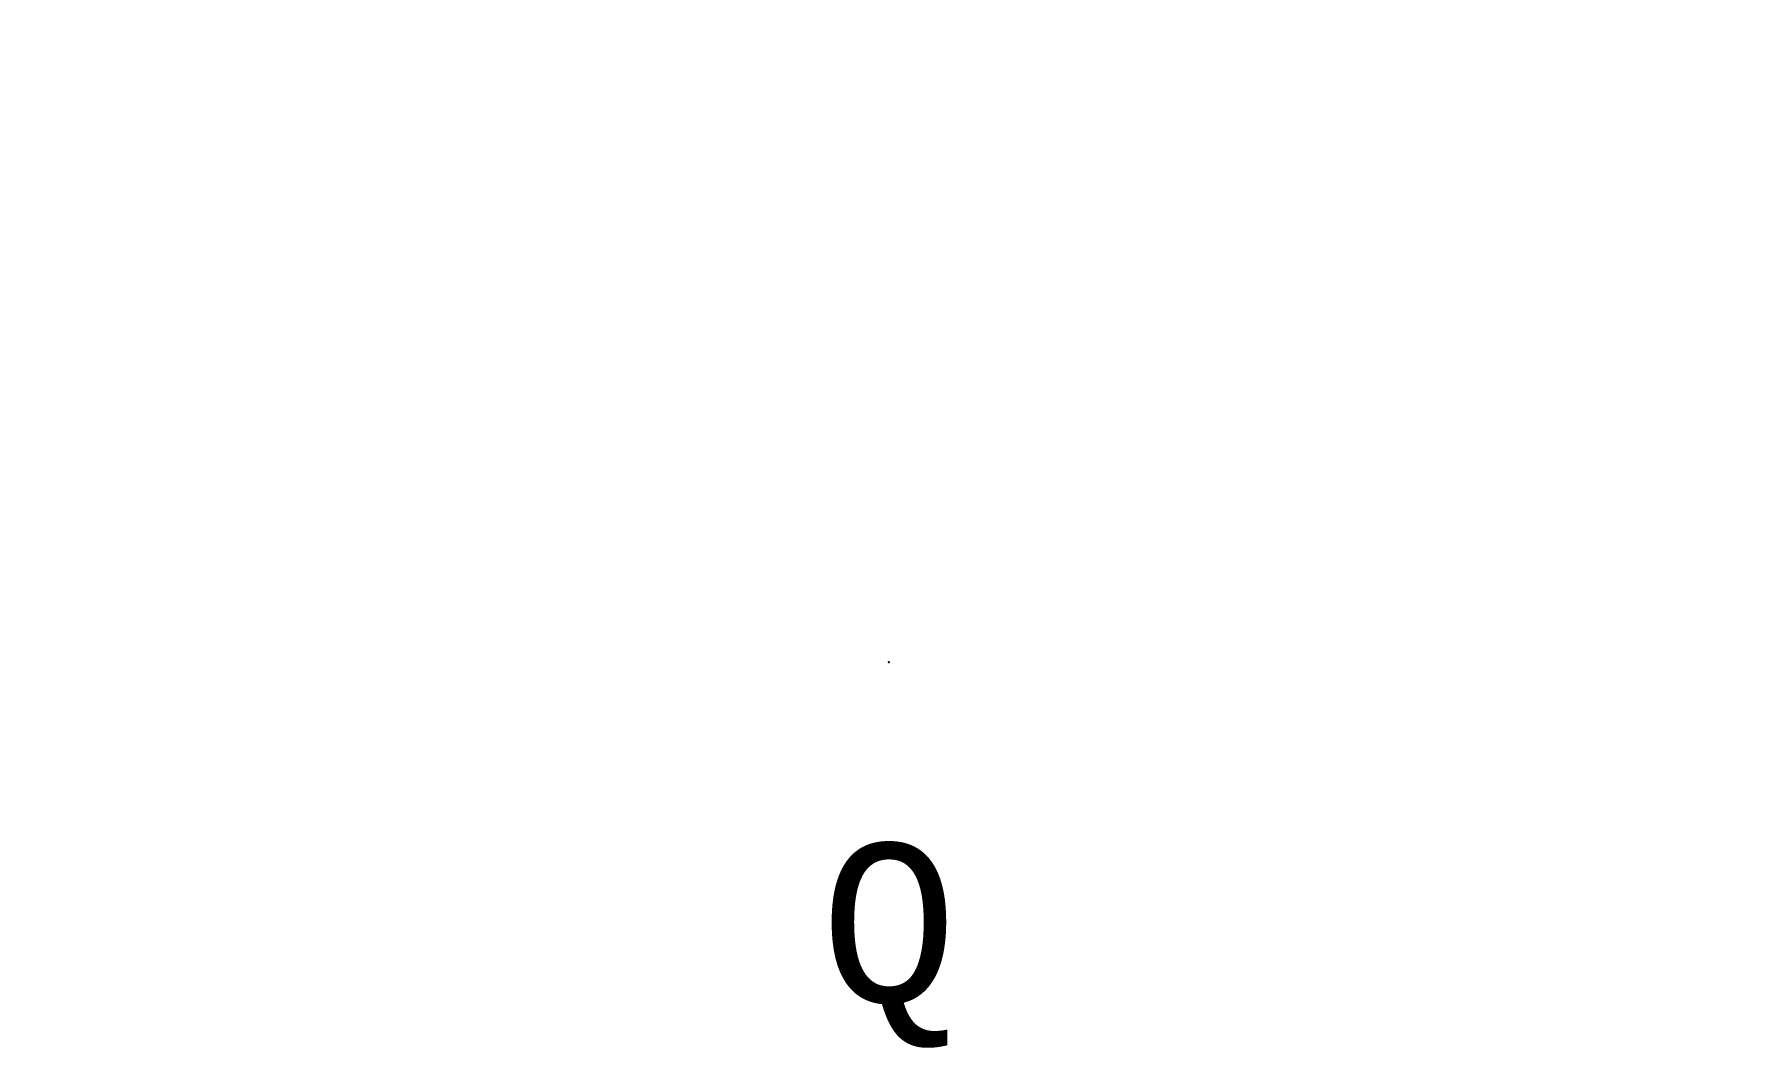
# Model space of a CAD drawing. Header units: inches. Extents: x -13.5 to 13.5, y -6.1 to 24.3.
# Drawn here: x -13.45 to 13.45, y -6.07 to 9.89 of the extents above; entities that cross this region are included whole.
import ezdxf
from ezdxf.enums import TextEntityAlignment as Align

# ---------------------------------------------------------------- set-up
doc = ezdxf.new("R2010")
doc.units = ezdxf.units.IN
doc.header["$MEASUREMENT"] = 0
doc.layers.add('A-FURN-P-SEAT', color=2, linetype='Continuous')
doc.layers.add('A-FURN-P-SEAT-T', color=2, linetype='Continuous')
doc.styles.add('MONOTXT', font='MONOTXT.SHX')

msp = doc.modelspace()

# ---------------------------------------------------------------- linework, layer by layer
at = {"layer": 'A-FURN-P-SEAT'}
for points in [[(-9.709, 7.536, 0, 0, 0), (-9.91, 10.066, 0.197, 0.197, 0)], [(-9.799, 10.061, 0, 0, 0), (-9.606, 7.525, 0.197, 0.197, 0)], [(9.799, 10.061, 0, 0, 0), (9.606, 7.525, 0.197, 0.197, 0)], [(9.709, 7.536, 0, 0, 0), (9.91, 10.066, 0.197, 0.197, 0)], [(-13.355, 9.503, 0, 0, 0), (-13.297, 9.659, 0.197, 0.197, 0)], [(-13.121, 9.711, 0, 0, 0), (-13.297, 9.659, 0.197, 0.197, 0)], [(-12.741, 9.711, 0, 0, 0), (-13.121, 9.711, 0.197, 0.197, 0)], [(-12.741, 9.711, 0, 0, 0), (-12.741, 9.54, 0.197, 0.197, 0)], [(-12.741, 9.54, 0, 0, 0), (-12.741, 9.711, 0.197, 0.197, 0)], [(-12.682, 9.711, 0, 0, 0), (-12.682, 9.624, 0.197, 0.197, 0)], [(-12.682, 9.54, 0, 0, 0), (-12.682, 9.711, 0.197, 0.197, 0)], [(-12.682, 9.711, 0, 0, 0), (-11.954, 9.711, 0.197, 0.197, 0)], [(-12.682, 9.624, 0, 0, 0), (-12.682, 9.464, 0.197, 0.197, 0)], [(-11.954, 9.711, 0, 0, 0), (-11.954, 9.54, 0.197, 0.197, 0)], [(-11.954, 9.711, 0, 0, 0), (-11.954, 9.624, 0.197, 0.197, 0)], [(-11.954, 9.464, 0, 0, 0), (-11.954, 9.624, 0.197, 0.197, 0)], [(-11.895, 9.711, 0, 0, 0), (-11.515, 9.711, 0.197, 0.197, 0)], [(-11.895, 9.711, 0, 0, 0), (-11.895, 9.54, 0.197, 0.197, 0)], [(-11.895, 9.54, 0, 0, 0), (-11.895, 9.711, 0.197, 0.197, 0)], [(-11.515, 9.711, 0, 0, 0), (-11.339, 9.659, 0.197, 0.197, 0)], [(-11.28, 9.503, 0, 0, 0), (-11.339, 9.659, 0.197, 0.197, 0)], [(11.28, 9.502, 0, 0, 0), (11.339, 9.659, 0.197, 0.197, 0)], [(11.515, 9.711, 0, 0, 0), (11.339, 9.659, 0.197, 0.197, 0)], [(11.895, 9.711, 0, 0, 0), (11.515, 9.711, 0.197, 0.197, 0)], [(11.895, 9.711, 0, 0, 0), (11.895, 9.539, 0.197, 0.197, 0)], [(11.895, 9.539, 0, 0, 0), (11.895, 9.711, 0.197, 0.197, 0)], [(11.954, 9.539, 0, 0, 0), (11.954, 9.711, 0.197, 0.197, 0)], [(11.954, 9.711, 0, 0, 0), (12.682, 9.711, 0.197, 0.197, 0)], [(11.954, 9.711, 0, 0, 0), (11.954, 9.623, 0.197, 0.197, 0)], [(11.954, 9.623, 0, 0, 0), (11.954, 9.464, 0.197, 0.197, 0)], [(12.682, 9.711, 0, 0, 0), (12.682, 9.623, 0.197, 0.197, 0)], [(12.682, 9.711, 0, 0, 0), (12.682, 9.539, 0.197, 0.197, 0)], [(12.682, 9.464, 0, 0, 0), (12.682, 9.623, 0.197, 0.197, 0)], [(12.741, 9.711, 0, 0, 0), (12.741, 9.539, 0.197, 0.197, 0)], [(12.741, 9.539, 0, 0, 0), (12.741, 9.711, 0.197, 0.197, 0)], [(12.741, 9.711, 0, 0, 0), (13.121, 9.711, 0.197, 0.197, 0)], [(13.121, 9.711, 0, 0, 0), (13.297, 9.659, 0.197, 0.197, 0)], [(13.356, 9.502, 0, 0, 0), (13.297, 9.659, 0.197, 0.197, 0)], [(-13.355, 9.359, 0, 0, 0), (-13.355, 9.503, 0.197, 0.197, 0)], [(-13.355, 9.503, 0, 0, 0), (-13.355, 9.359, 0.197, 0.197, 0)], [(-13.355, 8.967, 0, 0, 0), (-13.355, 9.359, 0.197, 0.197, 0)], [(-13.355, 9.359, 0, 0, 0), (-13.355, 8.967, 0.197, 0.197, 0)], [(-12.741, 9.402, 0, 0, 0), (-12.741, 9.552, 0.197, 0.197, 0)], [(-12.741, 9.552, 0, 0, 0), (-12.741, 9.402, 0.197, 0.197, 0)], [(-12.741, 9.54, 0, 0, 0), (-12.741, 9.071, 0.197, 0.197, 0)], [(-12.741, 9.071, 0, 0, 0), (-12.741, 9.54, 0.197, 0.197, 0)], [(-12.741, 8.992, 0, 0, 0), (-12.741, 9.402, 0.197, 0.197, 0)], [(-12.741, 9.402, 0, 0, 0), (-12.741, 8.992, 0.197, 0.197, 0)], [(-12.682, 9.552, 0, 0, 0), (-12.682, 9.402, 0.197, 0.197, 0)], [(-12.682, 9.552, 0, 0, 0), (-12.682, 9.464, 0.197, 0.197, 0)], [(-12.682, 9.071, 0, 0, 0), (-12.682, 9.54, 0.197, 0.197, 0)], [(-12.682, 9.402, 0, 0, 0), (-12.682, 8.992, 0.197, 0.197, 0)], [(-11.954, 9.552, 0, 0, 0), (-11.954, 9.402, 0.197, 0.197, 0)], [(-11.954, 9.552, 0, 0, 0), (-11.954, 9.464, 0.197, 0.197, 0)], [(-11.954, 9.54, 0, 0, 0), (-11.954, 9.071, 0.197, 0.197, 0)], [(-11.954, 9.402, 0, 0, 0), (-11.954, 8.992, 0.197, 0.197, 0)], [(-11.895, 9.402, 0, 0, 0), (-11.895, 9.552, 0.197, 0.197, 0)], [(-11.895, 9.552, 0, 0, 0), (-11.895, 9.402, 0.197, 0.197, 0)], [(-11.895, 9.54, 0, 0, 0), (-11.895, 9.071, 0.197, 0.197, 0)], [(-11.895, 9.071, 0, 0, 0), (-11.895, 9.54, 0.197, 0.197, 0)], [(-11.895, 8.992, 0, 0, 0), (-11.895, 9.402, 0.197, 0.197, 0)], [(-11.895, 9.402, 0, 0, 0), (-11.895, 8.992, 0.197, 0.197, 0)], [(-11.28, 9.359, 0, 0, 0), (-11.28, 9.503, 0.197, 0.197, 0)], [(-11.28, 9.503, 0, 0, 0), (-11.28, 9.359, 0.197, 0.197, 0)], [(-11.28, 8.967, 0, 0, 0), (-11.28, 9.359, 0.197, 0.197, 0)], [(-11.28, 9.359, 0, 0, 0), (-11.28, 8.967, 0.197, 0.197, 0)], [(11.28, 9.502, 0, 0, 0), (11.28, 9.359, 0.197, 0.197, 0)], [(11.28, 9.359, 0, 0, 0), (11.28, 9.502, 0.197, 0.197, 0)], [(11.28, 9.359, 0, 0, 0), (11.28, 8.967, 0.197, 0.197, 0)], [(11.28, 8.967, 0, 0, 0), (11.28, 9.359, 0.197, 0.197, 0)], [(11.895, 9.401, 0, 0, 0), (11.895, 9.551, 0.197, 0.197, 0)], [(11.895, 9.551, 0, 0, 0), (11.895, 9.401, 0.197, 0.197, 0)], [(11.895, 9.539, 0, 0, 0), (11.895, 9.071, 0.197, 0.197, 0)], [(11.895, 9.071, 0, 0, 0), (11.895, 9.539, 0.197, 0.197, 0)], [(11.895, 9.401, 0, 0, 0), (11.895, 8.991, 0.197, 0.197, 0)], [(11.895, 8.991, 0, 0, 0), (11.895, 9.401, 0.197, 0.197, 0)], [(11.954, 9.551, 0, 0, 0), (11.954, 9.401, 0.197, 0.197, 0)], [(11.954, 9.551, 0, 0, 0), (11.954, 9.464, 0.197, 0.197, 0)], [(11.954, 9.071, 0, 0, 0), (11.954, 9.539, 0.197, 0.197, 0)], [(11.954, 9.401, 0, 0, 0), (11.954, 8.991, 0.197, 0.197, 0)], [(12.682, 9.551, 0, 0, 0), (12.682, 9.401, 0.197, 0.197, 0)], [(12.682, 9.551, 0, 0, 0), (12.682, 9.464, 0.197, 0.197, 0)], [(12.682, 9.539, 0, 0, 0), (12.682, 9.071, 0.197, 0.197, 0)], [(12.682, 9.401, 0, 0, 0), (12.682, 8.991, 0.197, 0.197, 0)], [(12.741, 9.401, 0, 0, 0), (12.741, 9.551, 0.197, 0.197, 0)], [(12.741, 9.551, 0, 0, 0), (12.741, 9.401, 0.197, 0.197, 0)], [(12.741, 9.539, 0, 0, 0), (12.741, 9.071, 0.197, 0.197, 0)], [(12.741, 9.071, 0, 0, 0), (12.741, 9.539, 0.197, 0.197, 0)], [(12.741, 8.991, 0, 0, 0), (12.741, 9.401, 0.197, 0.197, 0)], [(12.741, 9.401, 0, 0, 0), (12.741, 8.991, 0.197, 0.197, 0)], [(13.356, 9.359, 0, 0, 0), (13.356, 9.502, 0.197, 0.197, 0)], [(13.356, 9.502, 0, 0, 0), (13.356, 9.359, 0.197, 0.197, 0)], [(13.356, 8.967, 0, 0, 0), (13.356, 9.359, 0.197, 0.197, 0)], [(13.356, 9.359, 0, 0, 0), (13.356, 8.967, 0.197, 0.197, 0)], [(-12.741, 9.071, 0, 0, 0), (-12.741, 8.432, 0.197, 0.197, 0)], [(-12.741, 9.071, 0, 0, 0), (-12.741, 8.432, 0.197, 0.197, 0)], [(-12.682, 8.432, 0, 0, 0), (-12.682, 9.071, 0.197, 0.197, 0)], [(-11.954, 9.071, 0, 0, 0), (-11.954, 8.432, 0.197, 0.197, 0)], [(-11.895, 9.071, 0, 0, 0), (-11.895, 8.432, 0.197, 0.197, 0)], [(-11.895, 8.432, 0, 0, 0), (-11.895, 9.071, 0.197, 0.197, 0)], [(11.895, 9.071, 0, 0, 0), (11.895, 8.431, 0.197, 0.197, 0)], [(11.895, 9.071, 0, 0, 0), (11.895, 8.431, 0.197, 0.197, 0)], [(11.954, 8.431, 0, 0, 0), (11.954, 9.071, 0.197, 0.197, 0)], [(12.682, 9.071, 0, 0, 0), (12.682, 8.431, 0.197, 0.197, 0)], [(12.741, 9.071, 0, 0, 0), (12.741, 8.431, 0.197, 0.197, 0)], [(12.741, 8.431, 0, 0, 0), (12.741, 9.071, 0.197, 0.197, 0)], [(-13.355, 8.967, 0, 0, 0), (-13.355, 8.432, 0.197, 0.197, 0)], [(-13.355, 8.432, 0, 0, 0), (-13.355, 8.967, 0.197, 0.197, 0)], [(-12.741, 8.432, 0, 0, 0), (-12.741, 8.992, 0.197, 0.197, 0)], [(-12.741, 8.992, 0, 0, 0), (-12.741, 8.432, 0.197, 0.197, 0)], [(-12.682, 8.992, 0, 0, 0), (-12.682, 8.432, 0.197, 0.197, 0)], [(-11.954, 8.992, 0, 0, 0), (-11.954, 8.432, 0.197, 0.197, 0)], [(-11.895, 8.432, 0, 0, 0), (-11.895, 8.992, 0.197, 0.197, 0)], [(-11.895, 8.992, 0, 0, 0), (-11.895, 8.432, 0.197, 0.197, 0)], [(-9.822, 8.965, 0, 0, 0), (-11.339, 8.429, 0.197, 0.197, 0)], [(-11.28, 8.45, 0, 0, 0), (-11.28, 8.967, 0.197, 0.197, 0)], [(-11.28, 8.967, 0, 0, 0), (-11.28, 8.45, 0.197, 0.197, 0)], [(9.823, 8.965, 0, 0, 0), (11.34, 8.429, 0.197, 0.197, 0)], [(11.28, 8.967, 0, 0, 0), (11.28, 8.45, 0.197, 0.197, 0)], [(11.28, 8.45, 0, 0, 0), (11.28, 8.967, 0.197, 0.197, 0)], [(11.895, 8.991, 0, 0, 0), (11.895, 8.431, 0.197, 0.197, 0)], [(11.895, 8.431, 0, 0, 0), (11.895, 8.991, 0.197, 0.197, 0)], [(11.954, 8.991, 0, 0, 0), (11.954, 8.431, 0.197, 0.197, 0)], [(12.682, 8.991, 0, 0, 0), (12.682, 8.431, 0.197, 0.197, 0)], [(12.741, 8.431, 0, 0, 0), (12.741, 8.991, 0.197, 0.197, 0)], [(12.741, 8.991, 0, 0, 0), (12.741, 8.431, 0.197, 0.197, 0)], [(13.356, 8.431, 0, 0, 0), (13.356, 8.967, 0.197, 0.197, 0)], [(13.356, 8.967, 0, 0, 0), (13.356, 8.431, 0.197, 0.197, 0)], [(-13.355, 8.432, 0, 0, 0), (-13.355, 7.896, 0.197, 0.197, 0)], [(-13.355, 8.432, 0, 0, 0), (-13.355, 7.896, 0.197, 0.197, 0)], [(-12.741, 8.432, 0, 0, 0), (-12.741, 7.872, 0.197, 0.197, 0)], [(-12.741, 8.432, 0, 0, 0), (-12.741, 7.872, 0.197, 0.197, 0)], [(-12.741, 8.432, 0, 0, 0), (-12.741, 7.836, 0.197, 0.197, 0)], [(-12.741, 8.432, 0, 0, 0), (-12.741, 7.836, 0.197, 0.197, 0)], [(-12.682, 7.955, 0, 0, 0), (-12.682, 8.432, 0.197, 0.197, 0)], [(-12.682, 8.432, 0, 0, 0), (-12.682, 7.955, 0.197, 0.197, 0)], [(-11.954, 8.432, 0, 0, 0), (-11.954, 8.225, 0.197, 0.197, 0)], [(-11.954, 8.432, 0, 0, 0), (-11.954, 8.225, 0.197, 0.197, 0)], [(-11.851, 8.254, 0, 0, 0), (-11.954, 8.225, 0.197, 0.197, 0)], [(-11.895, 8.432, 0, 0, 0), (-11.895, 8.242, 0.197, 0.197, 0)], [(-11.895, 8.432, 0, 0, 0), (-11.895, 8.242, 0.197, 0.197, 0)], [(-11.895, 8.432, 0, 0, 0), (-11.895, 8.242, 0.197, 0.197, 0)], [(-11.895, 8.432, 0, 0, 0), (-11.895, 8.242, 0.197, 0.197, 0)], [(-11.624, 8.328, 0, 0, 0), (-11.851, 8.254, 0.197, 0.197, 0)], [(-11.339, 8.429, 0, 0, 0), (-11.624, 8.328, 0.197, 0.197, 0)], [(11.34, 8.429, 0, 0, 0), (11.624, 8.328, 0.197, 0.197, 0)], [(11.624, 8.328, 0, 0, 0), (11.852, 8.254, 0.197, 0.197, 0)], [(11.852, 8.254, 0, 0, 0), (11.954, 8.225, 0.197, 0.197, 0)], [(11.895, 8.431, 0, 0, 0), (11.895, 8.242, 0.197, 0.197, 0)], [(11.895, 8.431, 0, 0, 0), (11.895, 8.242, 0.197, 0.197, 0)], [(11.895, 8.431, 0, 0, 0), (11.895, 8.242, 0.197, 0.197, 0)], [(11.895, 8.431, 0, 0, 0), (11.895, 8.242, 0.197, 0.197, 0)], [(11.954, 8.225, 0, 0, 0), (11.954, 8.431, 0.197, 0.197, 0)], [(11.954, 8.431, 0, 0, 0), (11.954, 8.225, 0.197, 0.197, 0)], [(12.682, 8.431, 0, 0, 0), (12.682, 7.953, 0.197, 0.197, 0)], [(12.682, 8.431, 0, 0, 0), (12.682, 7.953, 0.197, 0.197, 0)], [(12.741, 8.431, 0, 0, 0), (12.741, 7.871, 0.197, 0.197, 0)], [(12.741, 8.431, 0, 0, 0), (12.741, 7.836, 0.197, 0.197, 0)], [(12.741, 8.431, 0, 0, 0), (12.741, 7.871, 0.197, 0.197, 0)], [(12.741, 8.431, 0, 0, 0), (12.741, 7.836, 0.197, 0.197, 0)], [(13.356, 8.431, 0, 0, 0), (13.356, 7.896, 0.197, 0.197, 0)], [(13.356, 8.431, 0, 0, 0), (13.356, 7.896, 0.197, 0.197, 0)], [(-12.542, 8.021, 0, 0, 0), (-12.725, 7.851, 0.197, 0.197, 0)], [(-12.678, 7.964, 0, 0, 0), (-12.542, 8.021, 0.197, 0.197, 0)], [(-12.678, 7.964, 0, 0, 0), (-12.542, 8.021, 0.197, 0.197, 0)], [(-12.678, 7.964, 0, 0, 0), (-12.542, 8.021, 0.197, 0.197, 0)], [(-12.678, 7.964, 0, 0, 0), (-12.542, 8.021, 0.197, 0.197, 0)], [(-12.494, 8.065, 0, 0, 0), (-12.542, 8.021, 0.197, 0.197, 0)], [(-12.241, 8.162, 0, 0, 0), (-12.494, 8.065, 0.197, 0.197, 0)], [(-12.126, 8.181, 0, 0, 0), (-12.241, 8.162, 0.197, 0.197, 0)], [(-12.126, 8.181, 0, 0, 0), (-12.015, 8.208, 0.197, 0.197, 0)], [(-11.954, 8.225, 0, 0, 0), (-12.015, 8.208, 0.197, 0.197, 0)], [(11.954, 8.225, 0, 0, 0), (12.016, 8.208, 0.197, 0.197, 0)], [(12.126, 8.181, 0, 0, 0), (12.016, 8.208, 0.197, 0.197, 0)], [(12.126, 8.181, 0, 0, 0), (12.242, 8.162, 0.197, 0.197, 0)], [(12.242, 8.162, 0, 0, 0), (12.494, 8.065, 0.197, 0.197, 0)], [(12.494, 8.065, 0, 0, 0), (12.544, 8.019, 0.197, 0.197, 0)], [(12.678, 7.964, 0, 0, 0), (12.544, 8.019, 0.197, 0.197, 0)], [(12.544, 8.019, 0, 0, 0), (12.678, 7.964, 0.197, 0.197, 0)], [(12.544, 8.019, 0, 0, 0), (12.678, 7.964, 0.197, 0.197, 0)], [(12.544, 8.019, 0, 0, 0), (12.678, 7.964, 0.197, 0.197, 0)], [(12.544, 8.019, 0, 0, 0), (12.741, 7.836, 0.197, 0.197, 0)], [(-13.355, 7.896, 0, 0, 0), (-13.355, 7.504, 0.197, 0.197, 0)], [(-13.355, 7.504, 0, 0, 0), (-13.355, 7.896, 0.197, 0.197, 0)], [(-12.827, 7.604, 0, 0, 0), (-12.763, 7.759, 0.197, 0.197, 0)], [(-12.763, 7.759, 0, 0, 0), (-12.783, 7.455, 0.197, 0.197, 0)], [(-12.759, 7.819, 0, 0, 0), (-12.763, 7.759, 0.197, 0.197, 0)], [(-12.741, 7.836, 0, 0, 0), (-12.741, 7.872, 0.197, 0.197, 0)], [(-12.741, 7.872, 0, 0, 0), (-12.741, 7.836, 0.197, 0.197, 0)], [(-12.741, 7.872, 0, 0, 0), (-12.741, 7.836, 0.197, 0.197, 0)], [(-12.725, 7.851, 0, 0, 0), (-12.741, 7.836, 0.197, 0.197, 0)], [(-12.678, 7.964, 0, 0, 0), (-12.725, 7.851, 0.197, 0.197, 0)], [(-12.725, 7.851, 0, 0, 0), (-12.682, 7.955, 0.197, 0.197, 0)], [(-12.682, 7.955, 0, 0, 0), (-12.678, 7.964, 0.197, 0.197, 0)], [(-9.738, 7.902, 0, 0, 0), (-11.332, 7.429, 0.197, 0.197, 0)], [(9.738, 7.902, 0, 0, 0), (11.332, 7.429, 0.197, 0.197, 0)], [(12.682, 7.953, 0, 0, 0), (12.678, 7.964, 0.197, 0.197, 0)], [(12.678, 7.964, 0, 0, 0), (12.724, 7.852, 0.197, 0.197, 0)], [(12.724, 7.852, 0, 0, 0), (12.682, 7.953, 0.197, 0.197, 0)], [(12.741, 7.871, 0, 0, 0), (12.741, 7.836, 0.197, 0.197, 0)], [(12.741, 7.836, 0, 0, 0), (12.741, 7.871, 0.197, 0.197, 0)], [(12.741, 7.836, 0, 0, 0), (12.76, 7.819, 0.197, 0.197, 0)], [(12.76, 7.819, 0, 0, 0), (12.783, 7.455, 0.197, 0.197, 0)], [(12.764, 7.756, 0, 0, 0), (12.827, 7.604, 0.197, 0.197, 0)], [(12.827, 7.604, 0, 0, 0), (12.764, 7.756, 0.197, 0.197, 0)], [(13.356, 7.896, 0, 0, 0), (13.356, 7.503, 0.197, 0.197, 0)], [(13.356, 7.503, 0, 0, 0), (13.356, 7.896, 0.197, 0.197, 0)], [(-13.355, 7.504, 0, 0, 0), (-13.355, 7.36, 0.197, 0.197, 0)], [(-13.355, 7.36, 0, 0, 0), (-13.355, 7.504, 0.197, 0.197, 0)], [(-12.827, 7.604, 0, 0, 0), (-12.78, 7.492, 0.197, 0.197, 0)], [(-12.78, 7.492, 0, 0, 0), (-12.827, 7.604, 0.197, 0.197, 0)], [(-12.741, 7.404, 0, 0, 0), (-12.783, 7.455, 0.197, 0.197, 0)], [(-11.28, 7.444, 0, 0, 0), (-11.28, 7.36, 0.197, 0.197, 0)], [(-11.28, 7.36, 0, 0, 0), (-11.28, 7.444, 0.197, 0.197, 0)], [(-9.709, 7.536, 0, 0, 0), (-9.175, 4.441, 0.197, 0.197, 0)], [(-9.606, 7.525, 0, 0, 0), (-9.093, 4.425, 0.197, 0.197, 0)], [(9.606, 7.525, 0, 0, 0), (9.093, 4.425, 0.197, 0.197, 0)], [(9.176, 4.441, 0, 0, 0), (9.709, 7.536, 0.197, 0.197, 0)], [(11.28, 7.444, 0, 0, 0), (11.28, 7.36, 0.197, 0.197, 0)], [(11.28, 7.36, 0, 0, 0), (11.28, 7.444, 0.197, 0.197, 0)], [(12.747, 7.41, 0, 0, 0), (12.783, 7.455, 0.197, 0.197, 0)], [(12.827, 7.604, 0, 0, 0), (12.781, 7.493, 0.197, 0.197, 0)], [(12.781, 7.493, 0, 0, 0), (12.827, 7.604, 0.197, 0.197, 0)], [(13.356, 7.503, 0, 0, 0), (13.356, 7.36, 0.197, 0.197, 0)], [(13.356, 7.36, 0, 0, 0), (13.356, 7.503, 0.197, 0.197, 0)], [(-13.355, 7.36, 0, 0, 0), (-13.297, 7.204, 0.197, 0.197, 0)], [(-13.121, 7.152, 0, 0, 0), (-13.297, 7.204, 0.197, 0.197, 0)], [(-12.747, 7.412, 0, 0, 0), (-12.682, 7.254, 0.197, 0.197, 0)], [(-12.741, 7.397, 0, 0, 0), (-12.747, 7.412, 0.197, 0.197, 0)], [(-12.572, 7.2, 0, 0, 0), (-12.741, 7.404, 0.197, 0.197, 0)], [(-12.741, 7.324, 0, 0, 0), (-12.741, 7.397, 0.197, 0.197, 0)], [(-12.741, 7.312, 0, 0, 0), (-12.741, 7.397, 0.197, 0.197, 0)], [(-12.678, 7.244, 0, 0, 0), (-12.741, 7.397, 0.197, 0.197, 0)], [(-12.741, 7.397, 0, 0, 0), (-12.741, 7.324, 0.197, 0.197, 0)], [(-12.741, 7.397, 0, 0, 0), (-12.741, 7.324, 0.197, 0.197, 0)], [(-12.741, 7.397, 0, 0, 0), (-12.741, 7.312, 0.197, 0.197, 0)], [(-12.741, 7.324, 0, 0, 0), (-12.741, 7.152, 0.197, 0.197, 0)], [(-12.741, 7.152, 0, 0, 0), (-12.741, 7.324, 0.197, 0.197, 0)], [(-12.682, 7.24, 0, 0, 0), (-12.682, 7.254, 0.197, 0.197, 0)], [(-12.682, 7.152, 0, 0, 0), (-12.682, 7.254, 0.197, 0.197, 0)], [(-12.682, 7.254, 0, 0, 0), (-12.678, 7.244, 0.197, 0.197, 0)], [(-12.682, 7.152, 0, 0, 0), (-12.682, 7.24, 0.197, 0.197, 0)], [(-12.572, 7.2, 0, 0, 0), (-12.678, 7.244, 0.197, 0.197, 0)], [(-12.607, 7.215, 0, 0, 0), (-12.572, 7.2, 0.197, 0.197, 0)], [(-12.549, 7.174, 0, 0, 0), (-12.572, 7.2, 0.197, 0.197, 0)], [(-12.489, 7.166, 0, 0, 0), (-12.549, 7.174, 0.197, 0.197, 0)], [(-11.954, 7.194, 0, 0, 0), (-12.19, 7.13, 0.197, 0.197, 0)], [(-11.929, 7.2, 0, 0, 0), (-11.954, 7.194, 0.197, 0.197, 0)], [(-11.954, 7.194, 0, 0, 0), (-11.954, 7.152, 0.197, 0.197, 0)], [(-11.954, 7.152, 0, 0, 0), (-11.954, 7.194, 0.197, 0.197, 0)], [(-11.824, 7.253, 0, 0, 0), (-11.929, 7.2, 0.197, 0.197, 0)], [(-11.895, 7.217, 0, 0, 0), (-11.895, 7.152, 0.197, 0.197, 0)], [(-11.895, 7.152, 0, 0, 0), (-11.895, 7.217, 0.197, 0.197, 0)], [(-11.824, 7.253, 0, 0, 0), (-11.719, 7.296, 0.197, 0.197, 0)], [(-11.559, 7.355, 0, 0, 0), (-11.719, 7.296, 0.197, 0.197, 0)], [(-11.339, 7.426, 0, 0, 0), (-11.559, 7.355, 0.197, 0.197, 0)], [(-11.515, 7.152, 0, 0, 0), (-11.339, 7.204, 0.197, 0.197, 0)], [(-11.332, 7.429, 0, 0, 0), (-11.339, 7.426, 0.197, 0.197, 0)], [(-11.28, 7.36, 0, 0, 0), (-11.339, 7.204, 0.197, 0.197, 0)], [(11.28, 7.36, 0, 0, 0), (11.339, 7.204, 0.197, 0.197, 0)], [(11.332, 7.429, 0, 0, 0), (11.34, 7.426, 0.197, 0.197, 0)], [(11.34, 7.426, 0, 0, 0), (11.56, 7.355, 0.197, 0.197, 0)], [(11.515, 7.152, 0, 0, 0), (11.339, 7.204, 0.197, 0.197, 0)], [(11.56, 7.355, 0, 0, 0), (11.719, 7.296, 0.197, 0.197, 0)], [(11.825, 7.253, 0, 0, 0), (11.719, 7.296, 0.197, 0.197, 0)], [(11.825, 7.253, 0, 0, 0), (11.929, 7.2, 0.197, 0.197, 0)], [(11.895, 7.218, 0, 0, 0), (11.895, 7.152, 0.197, 0.197, 0)], [(11.895, 7.152, 0, 0, 0), (11.895, 7.218, 0.197, 0.197, 0)], [(11.929, 7.2, 0, 0, 0), (11.954, 7.194, 0.197, 0.197, 0)], [(11.954, 7.152, 0, 0, 0), (11.954, 7.194, 0.197, 0.197, 0)], [(11.954, 7.152, 0, 0, 0), (11.954, 7.194, 0.197, 0.197, 0)], [(11.954, 7.194, 0, 0, 0), (12.19, 7.13, 0.197, 0.197, 0)], [(12.223, 7.134, 0, 0, 0), (12.55, 7.174, 0.197, 0.197, 0)], [(12.55, 7.174, 0, 0, 0), (12.572, 7.2, 0.197, 0.197, 0)], [(12.572, 7.2, 0, 0, 0), (12.741, 7.404, 0.197, 0.197, 0)], [(12.572, 7.2, 0, 0, 0), (12.678, 7.244, 0.197, 0.197, 0)], [(12.572, 7.2, 0, 0, 0), (12.678, 7.244, 0.197, 0.197, 0)], [(12.572, 7.2, 0, 0, 0), (12.607, 7.215, 0.197, 0.197, 0)], [(12.572, 7.2, 0, 0, 0), (12.607, 7.215, 0.197, 0.197, 0)], [(12.607, 7.215, 0, 0, 0), (12.678, 7.244, 0.197, 0.197, 0)], [(12.678, 7.244, 0, 0, 0), (12.741, 7.397, 0.197, 0.197, 0)], [(12.682, 7.255, 0, 0, 0), (12.678, 7.244, 0.197, 0.197, 0)], [(12.747, 7.41, 0, 0, 0), (12.682, 7.255, 0.197, 0.197, 0)], [(12.682, 7.255, 0, 0, 0), (12.682, 7.152, 0.197, 0.197, 0)], [(12.682, 7.255, 0, 0, 0), (12.682, 7.239, 0.197, 0.197, 0)], [(12.682, 7.152, 0, 0, 0), (12.682, 7.239, 0.197, 0.197, 0)], [(12.741, 7.397, 0, 0, 0), (12.747, 7.41, 0.197, 0.197, 0)], [(12.741, 7.404, 0, 0, 0), (12.747, 7.41, 0.197, 0.197, 0)], [(12.741, 7.397, 0, 0, 0), (12.741, 7.323, 0.197, 0.197, 0)], [(12.741, 7.397, 0, 0, 0), (12.741, 7.311, 0.197, 0.197, 0)], [(12.741, 7.311, 0, 0, 0), (12.741, 7.397, 0.197, 0.197, 0)], [(12.741, 7.323, 0, 0, 0), (12.741, 7.397, 0.197, 0.197, 0)], [(12.741, 7.323, 0, 0, 0), (12.741, 7.152, 0.197, 0.197, 0)], [(12.741, 7.152, 0, 0, 0), (12.741, 7.323, 0.197, 0.197, 0)], [(13.121, 7.152, 0, 0, 0), (13.297, 7.204, 0.197, 0.197, 0)], [(13.356, 7.36, 0, 0, 0), (13.297, 7.204, 0.197, 0.197, 0)], [(-12.741, 7.152, 0, 0, 0), (-13.121, 7.152, 0.197, 0.197, 0)], [(-12.682, 7.152, 0, 0, 0), (-12.455, 7.152, 0.197, 0.197, 0)], [(-12.224, 7.134, 0, 0, 0), (-12.489, 7.166, 0.197, 0.197, 0)], [(-12.489, 7.166, 0, 0, 0), (-12.455, 7.152, 0.197, 0.197, 0)], [(-12.318, 7.095, 0, 0, 0), (-12.489, 7.166, 0.197, 0.197, 0)], [(-12.318, 7.095, 0, 0, 0), (-12.224, 7.134, 0.197, 0.197, 0)], [(-12.318, 7.095, 0, 0, 0), (-12.224, 7.134, 0.197, 0.197, 0)], [(-12.318, 7.095, 0, 0, 0), (-12.224, 7.134, 0.197, 0.197, 0)], [(-12.19, 7.13, 0, 0, 0), (-12.224, 7.134, 0.197, 0.197, 0)], [(-12.108, 7.152, 0, 0, 0), (-11.954, 7.152, 0.197, 0.197, 0)], [(-11.895, 7.152, 0, 0, 0), (-11.515, 7.152, 0.197, 0.197, 0)], [(11.895, 7.152, 0, 0, 0), (11.515, 7.152, 0.197, 0.197, 0)], [(11.954, 7.152, 0, 0, 0), (12.11, 7.152, 0.197, 0.197, 0)], [(12.19, 7.13, 0, 0, 0), (12.223, 7.134, 0.197, 0.197, 0)], [(12.318, 7.095, 0, 0, 0), (12.223, 7.134, 0.197, 0.197, 0)], [(12.318, 7.095, 0, 0, 0), (12.49, 7.166, 0.197, 0.197, 0)], [(12.318, 7.095, 0, 0, 0), (12.49, 7.166, 0.197, 0.197, 0)], [(12.318, 7.095, 0, 0, 0), (12.455, 7.152, 0.197, 0.197, 0)], [(12.455, 7.152, 0, 0, 0), (12.49, 7.166, 0.197, 0.197, 0)], [(12.455, 7.152, 0, 0, 0), (12.49, 7.166, 0.197, 0.197, 0)], [(12.455, 7.152, 0, 0, 0), (12.682, 7.152, 0.197, 0.197, 0)], [(12.741, 7.152, 0, 0, 0), (13.121, 7.152, 0.197, 0.197, 0)], [(-8.913, 3.341, 0, 0, 0), (-9.175, 4.441, 0.197, 0.197, 0)], [(-8.77, 2.923, 0, 0, 0), (-9.093, 4.425, 0.197, 0.197, 0)], [(9.093, 4.425, 0, 0, 0), (8.771, 2.923, 0.197, 0.197, 0)], [(9.176, 4.441, 0, 0, 0), (8.913, 3.341, 0.197, 0.197, 0)], [(-8.607, 2.424, 0, 0, 0), (-8.913, 3.341, 0.197, 0.197, 0)], [(8.608, 2.424, 0, 0, 0), (8.913, 3.341, 0.197, 0.197, 0)], [(-8.25, 1.622, 0, 0, 0), (-8.77, 2.923, 0.197, 0.197, 0)], [(8.25, 1.622, 0, 0, 0), (8.771, 2.923, 0.197, 0.197, 0)], [(-8.474, 2.183, 0, 0, 0), (-8.607, 2.424, 0.197, 0.197, 0)], [(8.475, 2.183, 0, 0, 0), (8.608, 2.424, 0.197, 0.197, 0)], [(-7.145, 0.649, 0, 0, 0), (-8.25, 1.622, 0.197, 0.197, 0)], [(7.145, 0.649, 0, 0, 0), (8.25, 1.622, 0.197, 0.197, 0)], [(-6.188, 0.344, 0, 0, 0), (-7.145, 0.649, 0.197, 0.197, 0)], [(6.189, 0.344, 0, 0, 0), (7.145, 0.649, 0.197, 0.197, 0)], [(-4.418, 0.16, 0, 0, 0), (-6.188, 0.344, 0.197, 0.197, 0)], [(4.418, 0.16, 0, 0, 0), (6.189, 0.344, 0.197, 0.197, 0)], [(0, 0, 0, 0, 0), (-4.418, 0.16, 0.197, 0.197, 0)], [(-1.037, 0.017, 0, 0, 0), (-1.037, 0.038, 0.197, 0.197, 0)], [(-1.037, 0.038, 0, 0, 0), (-1.037, 0.017, 0.197, 0.197, 0)], [(-1.037, -0.518, 0, 0, 0), (-1.037, 0.017, 0.197, 0.197, 0)], [(-1.037, 0.017, 0, 0, 0), (-1.037, -0.518, 0.197, 0.197, 0)], [(-0.485, 0.018, 0, 0, 0), (-0.473, -0.461, 0.197, 0.197, 0)], [(4.418, 0.16, 0, 0, 0), (0, 0, 0.197, 0.197, 0)], [(0.485, 0.018, 0, 0, 0), (0.473, -0.461, 0.197, 0.197, 0)], [(1.038, 0.017, 0, 0, 0), (1.038, 0.038, 0.197, 0.197, 0)], [(1.038, 0.038, 0, 0, 0), (1.038, 0.017, 0.197, 0.197, 0)], [(1.038, -0.518, 0, 0, 0), (1.038, 0.017, 0.197, 0.197, 0)], [(1.038, 0.017, 0, 0, 0), (1.038, -0.518, 0.197, 0.197, 0)], [(-1.037, -0.518, 0, 0, 0), (-1.037, -1.054, 0.197, 0.197, 0)], [(-1.037, -0.518, 0, 0, 0), (-1.037, -1.054, 0.197, 0.197, 0)], [(-0.473, -0.461, 0, 0, 0), (-0.472, -0.7, 0.197, 0.197, 0)], [(0.473, -0.461, 0, 0, 0), (0.473, -0.7, 0.197, 0.197, 0)], [(1.038, -0.518, 0, 0, 0), (1.038, -1.054, 0.197, 0.197, 0)], [(1.038, -0.518, 0, 0, 0), (1.038, -1.054, 0.197, 0.197, 0)], [(-0.488, -0.984, 0, 0, 0), (-0.479, -0.87, 0.197, 0.197, 0)], [(-0.472, -0.7, 0, 0, 0), (-0.479, -0.87, 0.197, 0.197, 0)], [(0.473, -0.7, 0, 0, 0), (0.48, -0.87, 0.197, 0.197, 0)], [(0.488, -0.984, 0, 0, 0), (0.48, -0.87, 0.197, 0.197, 0)], [(-1.037, -1.054, 0, 0, 0), (-1.037, -1.446, 0.197, 0.197, 0)], [(-1.037, -1.446, 0, 0, 0), (-1.037, -1.054, 0.197, 0.197, 0)], [(-0.488, -0.984, 0, 0, 0), (-0.506, -1.099, 0.197, 0.197, 0)], [(-0.506, -1.099, 0, 0, 0), (-0.491, -1.369, 0.197, 0.197, 0)], [(0.488, -0.984, 0, 0, 0), (0.506, -1.099, 0.197, 0.197, 0)], [(0.506, -1.099, 0, 0, 0), (0.495, -1.312, 0.197, 0.197, 0)], [(1.038, -1.054, 0, 0, 0), (1.038, -1.446, 0.197, 0.197, 0)], [(1.038, -1.446, 0, 0, 0), (1.038, -1.054, 0.197, 0.197, 0)], [(-0.495, -1.311, 0, 0, 0), (-0.509, -1.346, 0.197, 0.197, 0)], [(-0.509, -1.346, 0, 0, 0), (-0.495, -1.311, 0.197, 0.197, 0)], [(-0.509, -1.346, 0, 0, 0), (-0.364, -1.696, 0.197, 0.197, 0)], [(-0.423, -1.554, 0, 0, 0), (-0.509, -1.346, 0.197, 0.197, 0)], [(-0.491, -1.369, 0, 0, 0), (-0.364, -1.644, 0.197, 0.197, 0)], [(0.509, -1.346, 0, 0, 0), (0.364, -1.695, 0.197, 0.197, 0)], [(0.492, -1.369, 0, 0, 0), (0.364, -1.644, 0.197, 0.197, 0)], [(0.423, -1.552, 0, 0, 0), (0.509, -1.346, 0.197, 0.197, 0)], [(0.495, -1.312, 0, 0, 0), (0.492, -1.369, 0.197, 0.197, 0)], [(0.495, -1.312, 0, 0, 0), (0.509, -1.346, 0.197, 0.197, 0)], [(0.509, -1.346, 0, 0, 0), (0.495, -1.312, 0.197, 0.197, 0)], [(-1.037, -1.446, 0, 0, 0), (-1.037, -1.59, 0.197, 0.197, 0)], [(-1.037, -1.59, 0, 0, 0), (-1.037, -1.446, 0.197, 0.197, 0)], [(-1.037, -1.59, 0, 0, 0), (-0.979, -1.746, 0.197, 0.197, 0)], [(-0.423, -1.639, 0, 0, 0), (-0.423, -1.554, 0.197, 0.197, 0)], [(-0.423, -1.554, 0, 0, 0), (-0.423, -1.627, 0.197, 0.197, 0)], [(-0.423, -1.554, 0, 0, 0), (-0.423, -1.639, 0.197, 0.197, 0)], [(-0.36, -1.706, 0, 0, 0), (-0.423, -1.554, 0.197, 0.197, 0)], [(-0.423, -1.627, 0, 0, 0), (-0.423, -1.554, 0.197, 0.197, 0)], [(-0.423, -1.627, 0, 0, 0), (-0.423, -1.798, 0.197, 0.197, 0)], [(-0.423, -1.798, 0, 0, 0), (-0.423, -1.627, 0.197, 0.197, 0)], [(-0.364, -1.644, 0, 0, 0), (-0.339, -1.698, 0.197, 0.197, 0)], [(-0.364, -1.696, 0, 0, 0), (-0.36, -1.706, 0.197, 0.197, 0)], [(-0.364, -1.798, 0, 0, 0), (-0.364, -1.696, 0.197, 0.197, 0)], [(-0.364, -1.71, 0, 0, 0), (-0.364, -1.696, 0.197, 0.197, 0)], [(-0.364, -1.798, 0, 0, 0), (-0.364, -1.71, 0.197, 0.197, 0)], [(-0.289, -1.735, 0, 0, 0), (-0.36, -1.706, 0.197, 0.197, 0)], [(0, -1.855, 0, 0, 0), (-0.36, -1.706, 0.197, 0.197, 0)], [(0, -1.855, 0, 0, 0), (-0.36, -1.706, 0.197, 0.197, 0)], [(-0.339, -1.698, 0, 0, 0), (0, -1.833, 0.197, 0.197, 0)], [(0, -1.855, 0, 0, 0), (0.36, -1.706, 0.197, 0.197, 0)], [(0, -1.855, 0, 0, 0), (0.36, -1.706, 0.197, 0.197, 0)], [(0.34, -1.698, 0, 0, 0), (0, -1.833, 0.197, 0.197, 0)], [(0.289, -1.735, 0, 0, 0), (0.36, -1.706, 0.197, 0.197, 0)], [(0.364, -1.644, 0, 0, 0), (0.34, -1.698, 0.197, 0.197, 0)], [(0.36, -1.706, 0, 0, 0), (0.423, -1.552, 0.197, 0.197, 0)], [(0.364, -1.695, 0, 0, 0), (0.36, -1.706, 0.197, 0.197, 0)], [(0.364, -1.695, 0, 0, 0), (0.364, -1.798, 0.197, 0.197, 0)], [(0.364, -1.695, 0, 0, 0), (0.364, -1.71, 0.197, 0.197, 0)], [(0.364, -1.798, 0, 0, 0), (0.364, -1.71, 0.197, 0.197, 0)], [(0.423, -1.552, 0, 0, 0), (0.423, -1.627, 0.197, 0.197, 0)], [(0.423, -1.552, 0, 0, 0), (0.423, -1.639, 0.197, 0.197, 0)], [(0.423, -1.639, 0, 0, 0), (0.423, -1.552, 0.197, 0.197, 0)], [(0.423, -1.627, 0, 0, 0), (0.423, -1.552, 0.197, 0.197, 0)], [(0.423, -1.627, 0, 0, 0), (0.423, -1.798, 0.197, 0.197, 0)], [(0.423, -1.798, 0, 0, 0), (0.423, -1.627, 0.197, 0.197, 0)], [(1.038, -1.59, 0, 0, 0), (0.979, -1.746, 0.197, 0.197, 0)], [(1.038, -1.446, 0, 0, 0), (1.038, -1.59, 0.197, 0.197, 0)], [(1.038, -1.59, 0, 0, 0), (1.038, -1.446, 0.197, 0.197, 0)], [(-0.803, -1.798, 0, 0, 0), (-0.979, -1.746, 0.197, 0.197, 0)], [(-0.423, -1.798, 0, 0, 0), (-0.803, -1.798, 0.197, 0.197, 0)], [(-0.364, -1.798, 0, 0, 0), (-0.137, -1.798, 0.197, 0.197, 0)], [(-0.24, -1.755, 0, 0, 0), (-0.137, -1.798, 0.197, 0.197, 0)], [(0, -1.855, 0, 0, 0), (-0.137, -1.798, 0.197, 0.197, 0)], [(0, -1.855, 0, 0, 0), (0.137, -1.798, 0.197, 0.197, 0)], [(0.137, -1.798, 0, 0, 0), (0.185, -1.778, 0.197, 0.197, 0)], [(0.137, -1.798, 0, 0, 0), (0.185, -1.778, 0.197, 0.197, 0)], [(0.137, -1.798, 0, 0, 0), (0.364, -1.798, 0.197, 0.197, 0)], [(0.423, -1.798, 0, 0, 0), (0.803, -1.798, 0.197, 0.197, 0)], [(0.803, -1.798, 0, 0, 0), (0.979, -1.746, 0.197, 0.197, 0)]]:
    msp.add_lwpolyline(points, format="xyseb", dxfattribs=at)
msp.add_point((0, 0), dxfattribs=at)

# ---------------------------------------------------------------- texts
at = {"layer": 'A-FURN-P-SEAT-T', "style": 'MONOTXT'}
msp.add_text('Q', height=2.5, dxfattribs=at).set_placement((0, -2.855), align=Align.TOP_CENTER)

doc.saveas('drawing.dxf')
